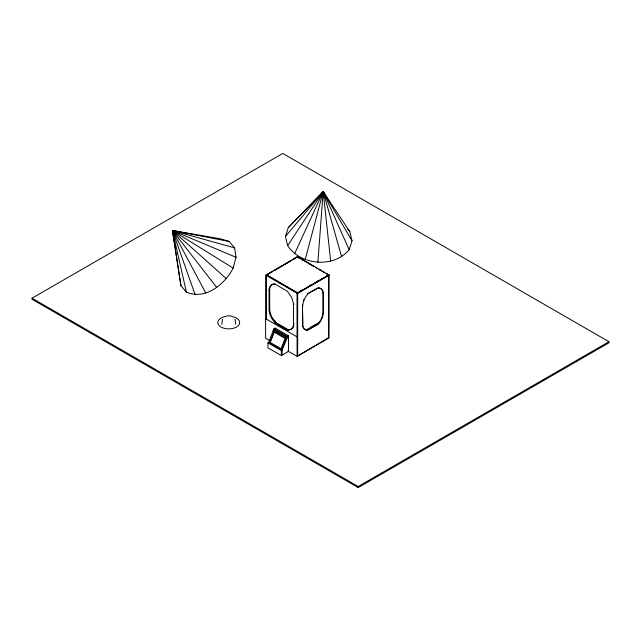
<?xml version="1.0" encoding="UTF-8"?>
<svg xmlns="http://www.w3.org/2000/svg" width="641" height="641" viewBox="0 0 641 641"><rect width="100%" height="100%" fill="white"/><g stroke="black" fill="none" stroke-linecap="round" stroke-linejoin="round"><path stroke-width="0.96" d="M266.223 275.029L297.576 256.56L329.025 275.117L297.672 293.225L266.223 274.66M292.496 259.861L297.576 256.56M292.44 328.36L289.868 329.883L287.368 330.059L275.157 323L271.936 318.833L269.797 314.202L269.092 310.829L269.044 290.381C268.747 287.008 271.423 283.715 274.901 283.787M269.669 290.02C269.38 286.928 271.704 283.362 275.157 284.203L287.368 291.254L291.815 297.72L293.434 303.433L293.474 323.881C293.762 326.974 291.447 330.532 287.993 329.698L275.782 322.639L271.335 316.173L269.717 310.468L269.669 290.02L269.044 290.381M317.872 262.225L323.176 191.635L288.306 227.603L285.445 236.465L287.649 245.655C300.661 265.486 333.929 268.323 349.153 249.678L352.013 240.816L349.81 231.625L323.176 191.635L288.306 227.603M305.196 259.597L323.176 191.635L328.873 200.857M233.116 268.082L236.016 257.273L234.614 247.915L229.125 241.433L220.384 238.805L172.453 230.512L180.922 285.654L186.411 292.136C205.232 300.3 224.927 284.364 233.116 268.082L172.453 230.512L180.922 285.654M293.674 326.301L293.915 325.444M222.419 319.29L221.866 324.266M273.979 328.721L287.416 336.477L286.615 338.432L273.178 330.676L273.979 328.721L275.101 328.072L288.538 335.836L288.538 351.428L281.351 355.571L267.914 347.815L267.914 342.839L268.667 342.406L273.635 329.514L287.416 337.302L288.538 336.653L287.817 336.237M269.685 342.879L274.252 331.125M281.087 348.808L285.109 338.456L274.188 332.15L270.173 342.502L281.095 348.808M282.377 347.983L283.074 346.18M269.1 342.47L268.619 342.43L282.056 350.186L287.416 337.302M294.588 253.78L323.176 191.635L352.013 240.816M286.263 337.47L286.182 336.966M325.716 276.84L328.609 275.534L328.537 338.119M292.937 327.767L293.354 327.078M287.649 245.655L323.176 191.635L349.153 249.678M320.989 194.888L323.176 191.635L323.825 193.494M285.445 236.465L323.176 191.635L341.661 256.857M328.264 275.358L327.367 275.878M282.056 350.186L268.667 342.438M269.853 340.643L265.598 338.192L265.598 318.705L266.183 318.361M287.721 350.939L297.087 356.324L297.087 336.837L297.672 336.493L297.039 336.854L265.598 318.705M297.087 356.324L297.672 355.987M32.05 298.201L282.801 153.431L608.95 341.733L608.95 342.799L358.199 487.569L32.05 299.267L32.05 298.201L358.199 486.503L608.95 341.733M266.544 318.529L265.919 318.889L265.919 275.237L266.544 274.877L297.664 292.841L297.672 356.027L329.025 337.927L329.025 275.253L327.327 274.276M267.073 274.532L273.002 271.111M274.701 270.133L290.798 260.839M267.041 274.733L272.201 271.752M274.773 270.262L279.933 267.289M281.655 266.295L283.37 265.302M285.093 264.308L287.665 262.818M289.387 261.824L291.11 260.839M292.825 259.845L295.405 258.355M297.168 257.337L300.124 258.571M299.908 291.335L302.472 289.852M309.315 285.902L311.021 284.916M317.007 281.463L318.713 280.478M327.006 275.734L327.327 275.382M265.919 275.237L297.039 293.201L329.025 274.757M298.361 292.56L297.192 293.081M302.512 290.237L297.352 293.217L329.025 275.253M305.084 288.754L307.664 287.264M309.387 286.271L311.967 284.78M313.681 283.787L315.404 282.793M317.119 281.808L319.699 280.317M321.421 279.324L323.993 277.833M269.044 309.779L269.669 309.419M317.015 288.346L307.584 293.786L318.184 288.033A12.115 6.995 -60 0 1 323.328 294.131L323.328 312.255A12.115 6.995 -60 0 1 318.184 324.29L307.584 330.043A12.115 6.995 -60 0 1 302.8 326.573M293.474 304.483L294.099 304.122M275.157 323L275.782 322.639M293.474 323.881L294.099 323.521M287.368 330.059L287.993 329.698M287.416 336.477L288.538 335.836M306.358 329.77L308.065 328.785M309.771 327.799L319.178 322.367M306.823 330.043L308.529 329.049M311.093 327.575L316.221 324.61M307.584 330.043L317.872 324.106A12.115 6.995 -60 0 0 323.008 312.071L323.008 293.947A12.115 6.995 -60 0 0 317.872 287.849L318.184 288.033M281.351 355.571L281.351 350.595L282.104 350.162L282.104 355.138L281.383 354.721M327.006 338.36L327.471 338.095M314.539 345.924L297.672 356.027M316.261 344.93L328.296 337.983M226.529 315.893L230.96 315.893M274.805 330.003L275.774 330.564M286.247 338.047L281.335 349.77L281.824 349.818M229.125 241.433L172.453 230.512L186.411 292.136M177.228 231.786L172.453 230.512L173.262 233.348M234.614 247.915L172.453 230.512L195.152 294.764M236.016 257.273L172.453 230.512L205.809 293.129M301.831 259.557L303.53 260.534M305.228 261.52L306.927 262.498M308.625 263.483L313.729 266.424M319.675 269.861L321.373 270.839M323.072 271.824L324.779 272.802M302.48 304.844A12.115 6.995 -60 0 0 302.44 305.821L302.76 324.13A12.115 6.995 -60 0 0 307.904 330.227M302.44 305.821L302.76 324.13M274.276 320.556L275.261 321.117M274.628 322.231L288.298 330.123M274.492 322.255L287.384 329.698M275.822 329.314L275.101 328.897L275.101 328.072M273.635 329.514L287.072 337.27M267.914 342.839L281.351 350.595M297.576 256.921L313.729 266.263M315.428 267.249L317.127 268.234M318.825 269.22L324.779 272.657M326.477 273.643L329.025 275.117M226.353 278.691L172.453 230.512L216.77 287.488M347.286 228.669L349.81 231.625M235.071 319.29L235.624 324.266M323.176 191.635L330.676 261.264M358.199 486.503L358.199 487.569M297.039 293.201L297.039 336.854M266.183 275.229L266.183 318.97M231.577 316.454A10.945 6.322 0 0 1 237.715 326.189A10.945 6.322 0 0 1 219.775 326.189A10.945 6.322 0 0 1 225.912 316.454M302.76 306.005A12.115 6.995 -60 0 1 307.904 293.971M303.425 300.661A12.115 6.995 -60 0 1 303.842 299.595M302.6 325.756A12.115 6.995 -60 0 1 302.44 323.953"/></g></svg>
